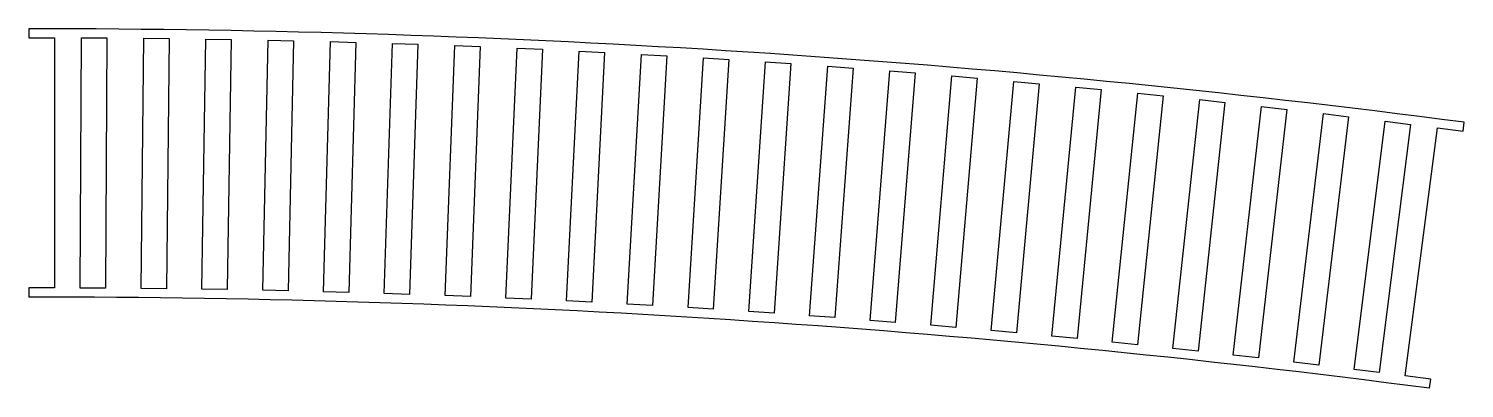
# Model space of a CAD drawing. Header units: millimetres. Extents: x -167 to 167, y -42 to 42.
import ezdxf

# ---------------------------------------------------------------- set-up
doc = ezdxf.new("R2010")
doc.units = ezdxf.units.MM
doc.layers.add('CUTOUTS', color=1, linetype='CONTINUOUS')
doc.layers.add('PERIMETER', color=5, linetype='CONTINUOUS')

msp = doc.modelspace()

# ---------------------------------------------------------------- linework, layer by layer
at = {"layer": 'CUTOUTS'}
for p, q in [((-154.92, -18.48), (-154.64, 39.62)), ((-154.64, 39.62), (-148.74, 39.59)), ((-148.74, 39.59), (-149.02, -18.51)), ((-140.78, -18.57), (-140.17, 39.53)), ((-140.17, 39.53), (-134.27, 39.47)), ((-134.27, 39.47), (-134.88, -18.63)), ((-126.64, -18.74), (-125.7, 39.35)), ((-125.7, 39.35), (-119.8, 39.25)), ((-119.8, 39.25), (-120.74, -18.84)), ((-112.5, -19), (-111.22, 39.09)), ((-111.22, 39.09), (-105.33, 38.96)), ((-105.33, 38.96), (-106.6, -19.13)), ((-98.36, -19.33), (-96.75, 38.75)), ((-96.75, 38.75), (-90.86, 38.58)), ((-90.86, 38.58), (-92.46, -19.49)), ((-84.23, -19.75), (-82.28, 38.32)), ((-82.28, 38.32), (-76.39, 38.13)), ((-76.39, 38.13), (-78.33, -19.94)), ((-70.09, -20.24), (-67.82, 37.81)), ((-67.82, 37.81), (-61.92, 37.58)), ((-61.92, 37.58), (-64.2, -20.47)), ((-55.96, -20.82), (-53.36, 37.22)), ((-53.36, 37.22), (-47.46, 36.96)), ((-47.46, 36.96), (-50.07, -21.08)), ((-41.84, -21.48), (-38.9, 36.55)), ((-38.9, 36.55), (-33, 36.25)), ((-33, 36.25), (-35.94, -21.77)), ((-27.71, -22.22), (-24.44, 35.79)), ((-24.44, 35.79), (-18.55, 35.46)), ((-18.55, 35.46), (-21.82, -22.55)), ((-13.59, -23.03), (-9.99, 34.95)), ((-9.99, 34.95), (-4.1, 34.59)), ((-4.1, 34.59), (-7.71, -23.4)), ((0.52, -23.94), (4.45, 34.03)), ((4.45, 34.03), (10.34, 33.63)), ((10.34, 33.63), (6.41, -24.33)), ((14.63, -24.92), (18.89, 33.03)), ((18.89, 33.03), (24.78, 32.59)), ((24.78, 32.59), (20.51, -25.35)), ((28.73, -25.98), (33.33, 31.94)), ((33.33, 31.94), (39.21, 31.47)), ((39.21, 31.47), (34.61, -26.45)), ((42.83, -27.12), (47.75, 30.77)), ((47.75, 30.77), (53.63, 30.27)), ((53.63, 30.27), (48.7, -27.62)), ((56.92, -28.34), (62.18, 29.52)), ((62.18, 29.52), (68.05, 28.98)), ((68.05, 28.98), (62.79, -28.88)), ((71, -29.65), (76.59, 28.18)), ((76.59, 28.18), (82.46, 27.61)), ((82.46, 27.61), (76.87, -30.22)), ((85.07, -31.03), (90.99, 26.76)), ((90.99, 26.76), (96.86, 26.16)), ((96.86, 26.16), (90.94, -31.63)), ((99.14, -32.5), (105.39, 25.27)), ((111.26, 24.63), (105, -33.13)), ((105.39, 25.27), (111.26, 24.63)), ((113.2, -34.04), (119.78, 23.68)), ((119.78, 23.68), (125.64, 23.01)), ((125.64, 23.01), (119.06, -34.71)), ((127.24, -35.67), (134.16, 22.02)), ((140.02, 21.32), (133.1, -36.37)), ((134.16, 22.02), (140.02, 21.32)), ((141.28, -37.37), (148.53, 20.27)), ((148.53, 20.27), (154.38, 19.54)), ((154.38, 19.54), (147.14, -38.11)), ((-149.02, -18.51), (-154.92, -18.48)), ((-134.88, -18.63), (-140.78, -18.57)), ((-120.74, -18.84), (-126.64, -18.74)), ((-106.6, -19.13), (-112.5, -19)), ((-92.46, -19.49), (-98.36, -19.33)), ((-78.33, -19.94), (-84.23, -19.75)), ((-64.2, -20.47), (-70.09, -20.24)), ((-50.07, -21.08), (-55.96, -20.82)), ((-35.94, -21.77), (-41.84, -21.48)), ((-21.82, -22.55), (-27.71, -22.22)), ((-7.71, -23.4), (-13.59, -23.03)), ((6.41, -24.33), (0.52, -23.94)), ((20.51, -25.35), (14.63, -24.92)), ((34.61, -26.45), (28.73, -25.98)), ((48.7, -27.62), (42.83, -27.12)), ((62.79, -28.88), (56.92, -28.34)), ((76.87, -30.22), (71, -29.65)), ((90.94, -31.63), (85.07, -31.03)), ((105, -33.13), (99.14, -32.5)), ((119.06, -34.71), (113.2, -34.04)), ((133.1, -36.37), (127.24, -35.67)), ((147.14, -38.11), (141.28, -37.37))]:
    msp.add_line(p, q, dxfattribs=at)
at = {"layer": 'PERIMETER'}
for p, q in [((-166.91, 41.74), (-166.91, 39.64)), ((-166.91, 39.64), (-160.91, 39.64)), ((-160.91, 39.64), (-160.91, -18.46)), ((166.64, 17.95), (166.91, 20.03)), ((153.17, -38.88), (160.69, 18.73)), ((160.69, 18.73), (166.64, 17.95)), ((-160.91, -18.46), (-166.91, -18.46)), ((-166.91, -18.46), (-166.91, -20.56)), ((159.12, -39.66), (153.17, -38.88)), ((158.85, -41.74), (159.12, -39.66))]:
    msp.add_line(p, q, dxfattribs=at)
for radius, start, end in [(2577.29, 82.55905, 90.00111), (2514.99, 82.55902, 90.00114)]:
    msp.add_arc((-166.86, -2535.56), radius, start, end, dxfattribs=at)

doc.saveas('drawing.dxf')
